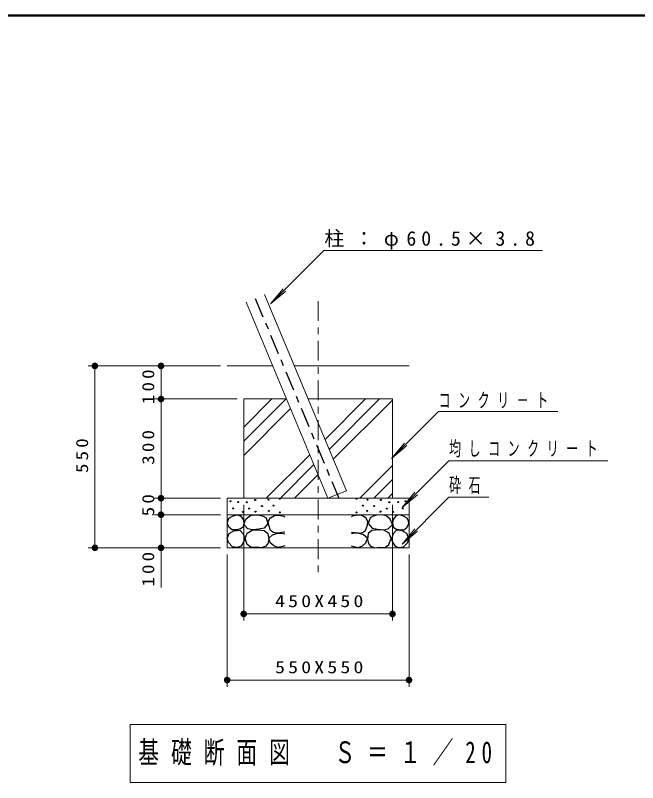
# Model space of a CAD drawing. Units: millimetres on the paper, with parts at other scales. Extents: x -385 to 0, y 0 to 267.
# Drawn here: x -230 to -135.9, y 151 to 267 of the extents above; entities that cross this region are included whole.
import ezdxf

# ---------------------------------------------------------------- set-up
doc = ezdxf.new("R2010")
doc.units = ezdxf.units.MM
doc.linetypes.add('USER2', pattern=[6, 3, -1, 1, -1])
doc.layers.add('LY_1', color=7, linetype='Continuous', lineweight=13)
doc.layers.add('LY_2', color=7, linetype='Continuous', lineweight=13)
doc.styles.add('ＭＳ ゴシック', font='')
doc.styles.get('ＭＳ ゴシック').set_extended_font_data('MS Gothic')

# ---------------------------------------------------------------- blocks, each defined once
blk = doc.blocks.new('filled_dot')
at = {"color": 0, "linetype": 'Continuous', "lineweight": -2, "const_width": 1.25}
blk.add_lwpolyline([(-0.625, 0, 1), (0.625, 0, 1)], format="xyb", close=True, dxfattribs=at)

msp = doc.modelspace()

# ---------------------------------------------------------------- linework, layer by layer
at = {"layer": 'LY_1'}
for p, q in [((-183.391, 231.425), (-191.456, 223.36)), ((-183.391, 231.425), (-150.316, 231.425)), ((-191.456, 223.36), (-189.528, 225.658)), ((-191.456, 223.36), (-189.158, 225.288)), ((-192.362, 224.775), (-179.954, 195.082)), ((-195.153, 223.609), (-182.777, 193.991)), ((-199.011, 213.991), (-219.011, 213.991)), ((-218.011, 186.491), (-218.011, 213.991)), ((-208.011, 208.991), (-208.011, 213.991)), ((-191.134, 213.991), (-198.011, 213.991)), ((-170.511, 213.991), (-187.856, 213.991)), ((-196.511, 208.991), (-209.011, 208.991)), ((-208.011, 193.991), (-208.011, 208.991)), ((-195.511, 202.59), (-189.11, 208.991)), ((-195.511, 204.711), (-191.231, 208.991)), ((-195.511, 208.991), (-189.045, 208.991)), ((-195.511, 208.991), (-195.511, 193.991)), ((-185.767, 208.991), (-173.011, 208.991)), ((-183.209, 202.871), (-177.089, 208.991)), ((-182.584, 201.375), (-174.968, 208.991)), ((-173.011, 208.991), (-173.011, 193.991)), ((-181.959, 199.879), (-173.011, 208.827)), ((-195.511, 200.469), (-188.439, 207.541)), ((-166.067, 207.081), (-173.138, 200.01)), ((-166.067, 207.081), (-148.021, 207.081)), ((-173.138, 200.01), (-171.21, 202.308)), ((-173.138, 200.01), (-170.84, 201.938)), ((-192.089, 193.991), (-185.521, 200.559)), ((-164.471, 199.662), (-171.542, 192.59)), ((-164.471, 199.662), (-140.445, 199.662)), ((-189.968, 193.991), (-184.896, 199.063)), ((-177.947, 193.991), (-173.011, 198.927)), ((-187.847, 193.991), (-184.271, 197.567)), ((-175.826, 193.991), (-173.011, 196.806)), ((-182.777, 193.991), (-179.954, 195.082)), ((-199.011, 193.991), (-209.011, 193.991)), ((-208.011, 191.491), (-208.011, 193.991)), ((-198.011, 193.991), (-198.011, 186.491)), ((-198.011, 193.991), (-170.511, 193.991)), ((-173.704, 193.991), (-173.011, 194.685)), ((-171.542, 192.59), (-169.614, 194.889)), ((-171.542, 192.59), (-169.244, 194.519)), ((-164.471, 194.133), (-171.542, 187.062)), ((-170.511, 193.991), (-170.511, 186.491)), ((-164.471, 194.133), (-158.445, 194.133)), ((-195.511, 192.991), (-195.511, 175.491)), ((-173.011, 192.991), (-173.011, 175.491)), ((-199.011, 191.491), (-209.011, 191.491)), ((-208.011, 180.482), (-208.011, 191.491)), ((-198.011, 191.491), (-170.511, 191.491)), ((-171.542, 187.062), (-169.614, 189.361)), ((-171.542, 187.062), (-169.244, 188.991)), ((-199.011, 186.491), (-219.011, 186.491)), ((-198.011, 186.491), (-170.511, 186.491)), ((-198.011, 185.491), (-198.011, 165.491)), ((-170.511, 185.491), (-170.511, 165.491)), ((-173.011, 176.491), (-195.511, 176.491)), ((-170.511, 166.491), (-198.011, 166.491)), ((-212.661, 159.78), (-212.661, 150.98)), ((-155.861, 159.78), (-212.661, 159.78)), ((-155.861, 150.98), (-155.861, 159.78)), ((-212.661, 150.98), (-155.861, 150.98))]:
    msp.add_line(p, q, dxfattribs=at)
at = {"layer": 'LY_1', "linetype": 'USER2', "lineweight": 25}
msp.add_line((-193.758, 224.192), (-181.138, 193.991), dxfattribs=at)
at = {"layer": 'LY_1', "linetype": 'USER2'}
msp.add_line((-184.261, 223.79), (-184.261, 182.475), dxfattribs=at)
at = {"layer": 'LY_1', "lineweight": 25}
msp.add_line((-195.477, 193.991), (-195.511, 194.025), dxfattribs=at)
for points in [[(-197.975, 190.101), (-197.93, 190.52), (-197.751, 190.954), (-197.197, 191.268), (-196.554, 191.477), (-196.001, 191.313), (-195.612, 190.774), (-195.492, 190.251), (-195.597, 189.623), (-196.016, 189.339), (-196.599, 189.189), (-197.242, 189.219), (-197.706, 189.578)], [(-194.157, 189.215), (-194.876, 189.379), (-195.492, 190.037), (-195.184, 190.838), (-194.567, 191.31), (-194.033, 191.475), (-193.129, 191.413), (-192.582, 191.29), (-192.123, 191.023), (-191.856, 190.16), (-192.431, 189.441), (-193.232, 189.297)], [(-174.365, 189.215), (-173.646, 189.379), (-173.03, 190.037), (-173.338, 190.838), (-173.955, 191.31), (-174.489, 191.475), (-175.393, 191.413), (-175.94, 191.29), (-176.399, 191.023), (-176.666, 190.16), (-176.091, 189.441), (-175.29, 189.297)], [(-170.547, 190.101), (-170.592, 190.52), (-170.771, 190.954), (-171.325, 191.268), (-171.968, 191.477), (-172.521, 191.313), (-172.91, 190.774), (-173.03, 190.251), (-172.925, 189.623), (-172.506, 189.339), (-171.923, 189.189), (-171.28, 189.219), (-170.816, 189.578)], [(-196.494, 186.527), (-197.197, 186.647), (-197.825, 187.29), (-197.99, 187.903), (-197.706, 188.636), (-196.988, 189.054), (-196.105, 189.144), (-195.597, 188.606), (-195.358, 187.813), (-195.537, 187.32), (-195.896, 186.751)], [(-193.54, 186.565), (-194.403, 186.544), (-194.978, 186.976), (-195.307, 187.88), (-194.999, 188.681), (-194.218, 189.133), (-193.376, 189.215), (-192.41, 189.092), (-191.835, 188.64), (-191.712, 187.736), (-191.863, 187.166), (-192.184, 186.729), (-192.826, 186.507)], [(-174.982, 186.565), (-174.119, 186.544), (-173.544, 186.976), (-173.215, 187.88), (-173.523, 188.681), (-174.304, 189.133), (-175.146, 189.215), (-176.112, 189.092), (-176.687, 188.64), (-176.81, 187.736), (-176.659, 187.166), (-176.338, 186.729), (-175.696, 186.507)], [(-172.028, 186.527), (-171.325, 186.647), (-170.697, 187.29), (-170.532, 187.903), (-170.816, 188.636), (-171.534, 189.054), (-172.417, 189.144), (-172.925, 188.606), (-173.164, 187.813), (-172.985, 187.32), (-172.626, 186.751)]]:
    msp.add_lwpolyline(points, close=True, dxfattribs=at)
for points in [[(-189.308, 188.845), (-189.76, 188.783), (-190.418, 188.701), (-190.991, 188.794), (-191.445, 189.092), (-191.732, 189.934), (-191.794, 190.489), (-191.465, 191.023), (-190.87, 191.351), (-190.171, 191.434), (-189.473, 191.249), (-189.308, 191.166)], [(-179.214, 188.845), (-178.762, 188.783), (-178.104, 188.701), (-177.531, 188.794), (-177.077, 189.092), (-176.79, 189.934), (-176.728, 190.489), (-177.057, 191.023), (-177.652, 191.351), (-178.351, 191.434), (-179.049, 191.249), (-179.214, 191.166)], [(-189.288, 186.811), (-189.596, 186.688), (-190.356, 186.544), (-190.952, 186.77), (-191.486, 187.222), (-191.712, 187.941), (-191.137, 188.434), (-190.377, 188.701), (-189.719, 188.701), (-189.308, 188.599)], [(-179.234, 186.811), (-178.926, 186.688), (-178.166, 186.544), (-177.57, 186.77), (-177.036, 187.222), (-176.81, 187.941), (-177.385, 188.434), (-178.145, 188.701), (-178.803, 188.701), (-179.214, 188.599)]]:
    msp.add_lwpolyline(points, dxfattribs=at)
for centre in [(-193.766, 193.72), (-191.753, 193.751), (-190.049, 193.906), (-178.473, 193.906), (-176.769, 193.751), (-174.756, 193.72), (-197.483, 193.534), (-196.368, 193.411), (-195.036, 193.38), (-192.744, 192.791), (-191.009, 192.884), (-177.513, 192.884), (-175.778, 192.791), (-173.486, 193.38), (-172.154, 193.411), (-171.039, 193.534), (-197.08, 192.45), (-195.624, 191.924), (-194.664, 192.419), (-193.704, 191.955), (-191.691, 192.079), (-190.049, 191.831), (-178.473, 191.831), (-176.831, 192.079), (-174.818, 191.955), (-173.858, 192.419), (-172.898, 191.924), (-171.442, 192.45)]:
    msp.add_circle(centre, 0.075, dxfattribs=at)
at = {"layer": 'LY_2', "lineweight": 50}
msp.add_line((0, 267), (-385, 267), dxfattribs=at)

# ---------------------------------------------------------------- block references
at = {"layer": 'LY_1', "xscale": 0.4, "yscale": 0.4}
for p, rotation in [((-218.011, 213.991), 270), ((-208.011, 213.991), 270), ((-208.011, 208.991), 270), ((-208.011, 208.991), 90), ((-208.011, 193.991), 270), ((-208.011, 193.991), 90), ((-208.011, 191.491), 270), ((-208.011, 191.491), 90), ((-218.011, 186.491), 90), ((-208.011, 186.491), 90), ((-173.011, 176.491), 180), ((-170.511, 166.491), 180)]:
    msp.add_blockref('filled_dot', p, dxfattribs=dict(at, rotation=rotation))
for p in [(-195.511, 176.491), (-198.011, 166.491)]:
    msp.add_blockref('filled_dot', p, dxfattribs=at)

# ---------------------------------------------------------------- texts
at = {"layer": 'LY_1', "style": 'ＭＳ ゴシック'}
for s, insert, char_height, attachment_point in [('\\T1.5;柱：φ60.5×3.8', (-183.316, 231.575), 2.199, 7), ('\\T1.64;\\W0.6;コンクリ－ト', (-166.021, 207.581), 2.199, 7), ('\\T1.64;\\W0.6;均しコンクリート', (-164.445, 200.162), 2.199, 7), ('\\T1.64;\\W0.6;砕石', (-164.445, 194.633), 2.199, 7), ('\\T1.32;\\W1.2;450X450', (-183.849, 177.491), 1.833, 8), ('\\T1.32;\\W1.2;550X550', (-183.849, 167.491), 1.833, 8), ('\\T1.57;\\W0.7;基礎断面図\u3000Ｓ＝１／20', (-184.261, 155.38), 3.299, 5)]:
    msp.add_mtext(s, dxfattribs=dict(at, insert=insert, char_height=char_height, attachment_point=attachment_point))
at = {"layer": 'LY_1', "char_height": 1.833, "attachment_point": 8, "rotation": 90, "style": 'ＭＳ ゴシック'}
for s, insert in [('\\T1.33;\\W1.15;100', (-209.011, 211.075)), ('\\T1.33;\\W1.15;300', (-209.011, 201.908)), ('\\T1.33;\\W1.15;550', (-219.011, 200.656)), ('\\T1.34;\\W1.15;50', (-209.011, 193.169)), ('\\T1.33;\\W1.15;100', (-209.011, 183.482))]:
    msp.add_mtext(s, dxfattribs=dict(at, insert=insert))

doc.saveas('drawing.dxf')
